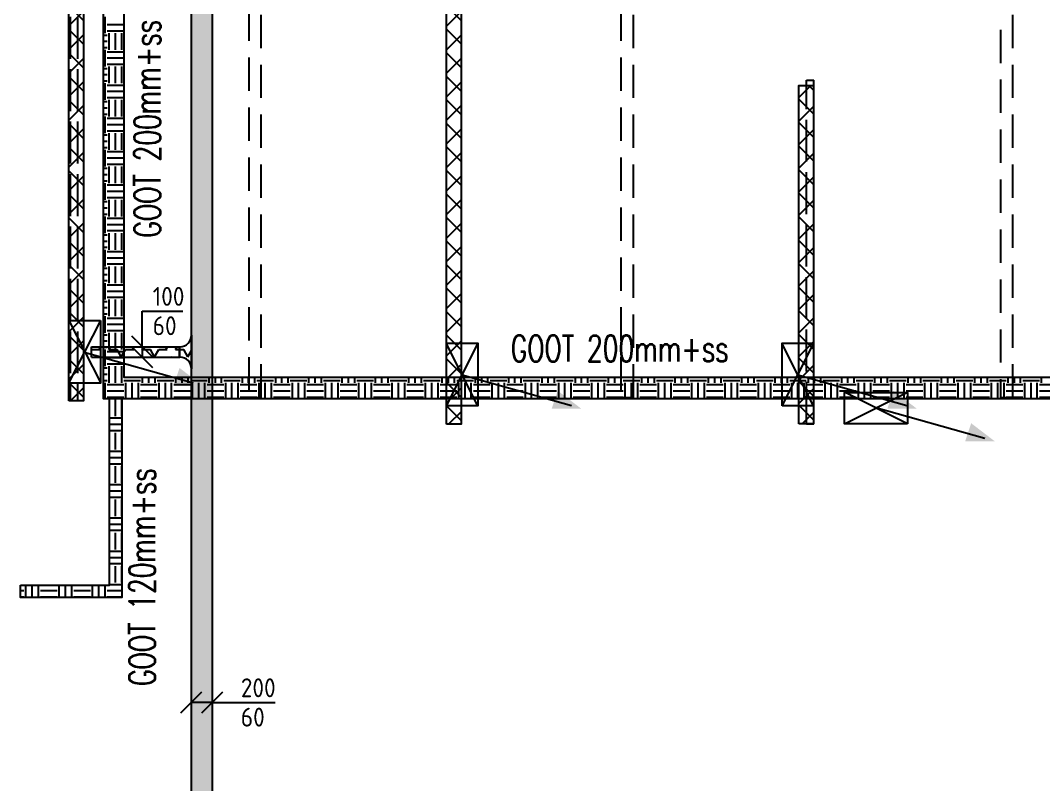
# Model space of a CAD drawing. Header units: millimetres. Extents: x -3262 to 113612, y 0 to 217318.
# Drawn here: x 47464 to 57220, y 49529 to 56815 of the extents above; entities that cross this region are included whole.
import ezdxf

# ---------------------------------------------------------------- set-up
doc = ezdxf.new("R2010")
doc.units = ezdxf.units.MM
doc.header["$LTSCALE"] = 100
doc.linetypes.add('E_GOOT3', pattern=[5, 4, -1])
doc.linetypes.add('HIDDEN2', pattern=[4.7625, 3.175, -1.5875])
for name, color, linetype in [('ByLayer', 2, 'Continuous'), ('EL6131--_ENERGIEBEDR (1996)', 2, 'Continuous'), ('EL6131--_GEBOUWINST (1996)', 2, 'Continuous'), ('EL6131--_KG_D', 3, 'Continuous'), ('EL6131--_WG', 3, 'Continuous'), ('EM6131--_KG', 1, 'Continuous')]:
    doc.layers.add(name, color=color, linetype=linetype)
doc.styles.add('buro-018', font='BUROFONT.shx', dxfattribs={"height": 180})
doc.styles.add('CofelyArial', font='arial.ttf')
doc.styles.add('ROMANS', font='ROMANS', dxfattribs={"width": 0.7})
doc.styles.add('STABICAD-018', font='ISOCP.SHX', dxfattribs={"height": 1.8})

# ---------------------------------------------------------------- blocks, each defined once
blk = doc.blocks.new('NV-1')
at = {"layer": 'ByLayer'}
for p, q in [((0, 4), (7.91, 0)), ((0, 0), (7.91, 4))]:
    blk.add_line(p, q, dxfattribs=at)
blk.add_lwpolyline([(0, 0), (8, 0), (8, 4), (0, 4)], close=True, dxfattribs=at)
blk = doc.blocks.new('PIJL-UIT')
at = {"layer": 'ByLayer', "color": 2}
blk.add_line((0, 0), (2.92, 10.41), dxfattribs=at)
blk.add_solid([(3.228, 11.35), (1.515, 9.111), (3.239, 8.536)], dxfattribs=at)
blk = doc.blocks.new('*X52')
at = {"color": 0}
for p, q in [((37984.206954, 26449.130715), (37864.068092, 26569.269576)), ((37898.957269, 26449.130715), (38038.957269, 26589.130715)), ((38208.713357, 26449.130715), (38068.713357, 26589.130715)), ((38123.463672, 26449.130715), (38263.463672, 26589.130715)), ((38433.21976, 26449.130715), (38293.21976, 26589.130715)), ((38347.970075, 26449.130715), (38487.970075, 26589.130715)), ((38657.726163, 26449.130715), (38517.726163, 26589.130715)), ((38572.476478, 26449.130715), (38712.476478, 26589.130715)), ((38882.232566, 26449.130715), (38742.232566, 26589.130715)), ((38796.982881, 26449.130715), (38936.982881, 26589.130715)), ((39106.738969, 26449.130715), (38966.738969, 26589.130715)), ((39021.489285, 26449.130715), (39161.489285, 26589.130715)), ((39331.245372, 26449.130715), (39191.245372, 26589.130715)), ((39245.995688, 26449.130715), (39385.995688, 26589.130715)), ((39555.751775, 26449.130715), (39415.751775, 26589.130715)), ((39470.502091, 26449.130715), (39610.502091, 26589.130715)), ((39780.258178, 26449.130715), (39640.258178, 26589.130715)), ((39695.008494, 26449.130715), (39835.008494, 26589.130715)), ((40004.764581, 26449.130715), (39864.764581, 26589.130715)), ((39919.514897, 26449.130715), (40059.514897, 26589.130715)), ((40229.270984, 26449.130715), (40089.270984, 26589.130715)), ((40144.0213, 26449.130715), (40284.0213, 26589.130715)), ((40453.777387, 26449.130715), (40313.777387, 26589.130715)), ((40368.527703, 26449.130715), (40508.527703, 26589.130715)), ((40678.28379, 26449.130715), (40538.28379, 26589.130715)), ((40593.034106, 26449.130715), (40733.034106, 26589.130715)), ((40902.790193, 26449.130715), (40762.790193, 26589.130715)), ((40817.540509, 26449.130715), (40957.540509, 26589.130715)), ((41127.296596, 26449.130715), (40987.296596, 26589.130715)), ((41042.046912, 26449.130715), (41182.046912, 26589.130715)), ((41351.802999, 26449.130715), (41211.802999, 26589.130715)), ((41266.553315, 26449.130715), (41406.553315, 26589.130715)), ((41576.309402, 26449.130715), (41436.309402, 26589.130715)), ((41491.059718, 26449.130715), (41631.059718, 26589.130715)), ((41800.815805, 26449.130715), (41660.815805, 26589.130715)), ((41715.566121, 26449.130715), (41855.566121, 26589.130715)), ((42025.322208, 26449.130715), (41885.322208, 26589.130715)), ((41940.072524, 26449.130715), (42080.072524, 26589.130715)), ((42249.828611, 26449.130715), (42109.828611, 26589.130715)), ((42164.578927, 26449.130715), (42304.578927, 26589.130715)), ((42474.335014, 26449.130715), (42334.335014, 26589.130715)), ((42389.08533, 26449.130715), (42529.08533, 26589.130715)), ((42698.841417, 26449.130715), (42558.841417, 26589.130715)), ((42613.591733, 26449.130715), (42753.591733, 26589.130715)), ((42923.34782, 26449.130715), (42783.34782, 26589.130715)), ((42838.098136, 26449.130715), (42978.098136, 26589.130715)), ((43147.854223, 26449.130715), (43007.854223, 26589.130715)), ((43062.604539, 26449.130715), (43202.604539, 26589.130715)), ((43372.360626, 26449.130715), (43232.360626, 26589.130715)), ((43287.110942, 26449.130715), (43427.110942, 26589.130715)), ((43596.867029, 26449.130715), (43456.867029, 26589.130715)), ((43511.617345, 26449.130715), (43651.617345, 26589.130715)), ((43821.373432, 26449.130715), (43681.373432, 26589.130715)), ((43736.123748, 26449.130715), (43876.123748, 26589.130715)), ((44045.879835, 26449.130715), (43905.879835, 26589.130715)), ((43960.630151, 26449.130715), (44100.630151, 26589.130715)), ((44270.386238, 26449.130715), (44130.386238, 26589.130715)), ((44185.136554, 26449.130715), (44325.136554, 26589.130715)), ((44494.892641, 26449.130715), (44354.892641, 26589.130715)), ((44409.642957, 26449.130715), (44549.642957, 26589.130715)), ((44719.399044, 26449.130715), (44579.399044, 26589.130715)), ((44634.14936, 26449.130715), (44774.14936, 26589.130715)), ((44943.905447, 26449.130715), (44803.905447, 26589.130715)), ((44858.655763, 26449.130715), (44968.342437, 26558.817389))]:
    blk.add_line(p, q, dxfattribs=at)
blk = doc.blocks.new('*X53')
at = {"color": 0}
for p, q in [((37906.553315, 23089.130715), (38046.553315, 23229.130715)), ((38201.117311, 23089.130715), (38061.117311, 23229.130715)), ((38131.059718, 23089.130715), (38271.059718, 23229.130715)), ((38425.623714, 23089.130715), (38285.623714, 23229.130715)), ((38355.566121, 23089.130715), (38495.566121, 23229.130715)), ((38650.130117, 23089.130715), (38510.130117, 23229.130715)), ((38580.072524, 23089.130715), (38720.072524, 23229.130715)), ((38874.63652, 23089.130715), (38734.63652, 23229.130715)), ((38804.578927, 23089.130715), (38944.578927, 23229.130715)), ((39099.142923, 23089.130715), (38959.142923, 23229.130715)), ((39029.08533, 23089.130715), (39169.08533, 23229.130715)), ((39323.649326, 23089.130715), (39183.649326, 23229.130715)), ((39253.591733, 23089.130715), (39393.591733, 23229.130715)), ((39548.155729, 23089.130715), (39408.155729, 23229.130715)), ((39478.098136, 23089.130715), (39618.098136, 23229.130715)), ((39772.662132, 23089.130715), (39632.662132, 23229.130715)), ((39702.604539, 23089.130715), (39842.604539, 23229.130715)), ((39997.168536, 23089.130715), (39857.168536, 23229.130715)), ((39927.110942, 23089.130715), (40067.110942, 23229.130715)), ((40221.674939, 23089.130715), (40081.674939, 23229.130715)), ((40151.617345, 23089.130715), (40291.617345, 23229.130715)), ((40446.181342, 23089.130715), (40306.181342, 23229.130715)), ((40376.123748, 23089.130715), (40516.123748, 23229.130715)), ((40670.687745, 23089.130715), (40530.687745, 23229.130715)), ((40600.630151, 23089.130715), (40740.630151, 23229.130715)), ((40895.194148, 23089.130715), (40755.194148, 23229.130715)), ((40825.136554, 23089.130715), (40965.136554, 23229.130715)), ((41093.342437, 23115.488829), (40979.700551, 23229.130715)), ((37976.610908, 23089.130715), (37868.342437, 23197.399187)), ((41049.642957, 23089.130715), (41093.342437, 23132.830195))]:
    blk.add_line(p, q, dxfattribs=at)
blk = doc.blocks.new('*X56')
at = {"color": 0}
for p, q in [((38210.815805, 30039.130715), (38086.717175, 30163.229345)), ((38121.361224, 30039.130715), (38261.361224, 30179.130715)), ((38435.322208, 30039.130715), (38295.322208, 30179.130715)), ((38345.867627, 30039.130715), (38485.867627, 30179.130715)), ((38659.828611, 30039.130715), (38519.828611, 30179.130715)), ((38570.37403, 30039.130715), (38710.37403, 30179.130715)), ((38884.335014, 30039.130715), (38744.335014, 30179.130715)), ((38794.880433, 30039.130715), (38934.880433, 30179.130715)), ((39108.841417, 30039.130715), (38968.841417, 30179.130715)), ((39019.386836, 30039.130715), (39159.386836, 30179.130715)), ((39333.34782, 30039.130715), (39193.34782, 30179.130715)), ((39243.893239, 30039.130715), (39383.893239, 30179.130715)), ((39557.854223, 30039.130715), (39417.854223, 30179.130715)), ((39468.399642, 30039.130715), (39608.399642, 30179.130715)), ((39782.360626, 30039.130715), (39642.360626, 30179.130715)), ((39692.906045, 30039.130715), (39832.906045, 30179.130715)), ((40006.867029, 30039.130715), (39866.867029, 30179.130715)), ((39917.412448, 30039.130715), (40057.412448, 30179.130715)), ((40231.373432, 30039.130715), (40091.373432, 30179.130715)), ((40141.918851, 30039.130715), (40281.918851, 30179.130715)), ((40455.879835, 30039.130715), (40315.879835, 30179.130715)), ((40366.425254, 30039.130715), (40506.425254, 30179.130715)), ((40680.386238, 30039.130715), (40540.386238, 30179.130715)), ((40590.931657, 30039.130715), (40730.931657, 30179.130715)), ((40904.892641, 30039.130715), (40764.892641, 30179.130715)), ((40815.43806, 30039.130715), (40955.43806, 30179.130715)), ((41129.399044, 30039.130715), (40989.399044, 30179.130715)), ((41039.944463, 30039.130715), (41179.944463, 30179.130715)), ((41353.905447, 30039.130715), (41213.905447, 30179.130715)), ((41264.450866, 30039.130715), (41404.450866, 30179.130715)), ((41578.411851, 30039.130715), (41438.411851, 30179.130715)), ((41488.957269, 30039.130715), (41628.957269, 30179.130715)), ((41802.918254, 30039.130715), (41662.918254, 30179.130715)), ((41713.463672, 30039.130715), (41853.463672, 30179.130715)), ((42027.424657, 30039.130715), (41887.424657, 30179.130715)), ((41937.970075, 30039.130715), (42077.970075, 30179.130715)), ((42251.93106, 30039.130715), (42111.93106, 30179.130715)), ((42162.476478, 30039.130715), (42302.476478, 30179.130715)), ((42476.437463, 30039.130715), (42336.437463, 30179.130715)), ((42386.982881, 30039.130715), (42526.982881, 30179.130715)), ((42700.943866, 30039.130715), (42560.943866, 30179.130715)), ((42611.489285, 30039.130715), (42751.489285, 30179.130715)), ((42925.450269, 30039.130715), (42785.450269, 30179.130715)), ((42835.995688, 30039.130715), (42975.995688, 30179.130715)), ((43149.956672, 30039.130715), (43009.956672, 30179.130715)), ((43060.502091, 30039.130715), (43200.502091, 30179.130715)), ((43374.463075, 30039.130715), (43234.463075, 30179.130715)), ((43285.008494, 30039.130715), (43425.008494, 30179.130715)), ((43598.969478, 30039.130715), (43458.969478, 30179.130715)), ((43509.514897, 30039.130715), (43649.514897, 30179.130715)), ((43823.475881, 30039.130715), (43683.475881, 30179.130715)), ((43734.0213, 30039.130715), (43874.0213, 30179.130715)), ((44047.982284, 30039.130715), (43907.982284, 30179.130715)), ((43958.527703, 30039.130715), (44098.527703, 30179.130715)), ((44272.488687, 30039.130715), (44132.488687, 30179.130715)), ((44183.034106, 30039.130715), (44323.034106, 30179.130715)), ((44496.99509, 30039.130715), (44356.99509, 30179.130715)), ((44407.540509, 30039.130715), (44547.540509, 30179.130715)), ((44721.501493, 30039.130715), (44581.501493, 30179.130715)), ((44632.046912, 30039.130715), (44749.967699, 30157.051502))]:
    blk.add_line(p, q, dxfattribs=at)
blk = doc.blocks.new('*X151')
at = {"color": 0}
for p, q in [((38278.59375, 29825.15625), (38278.59375, 29861.649382)), ((38338.125, 29825.15625), (38338.125, 29861.649382)), ((38397.65625, 29825.15625), (38397.65625, 29861.649382)), ((38596.09375, 29825.15625), (38596.09375, 29861.649382)), ((38655.625, 29825.15625), (38655.625, 29861.649382)), ((38715.15625, 29825.15625), (38715.15625, 29861.649382)), ((38913.59375, 29825.15625), (38913.59375, 29861.649382)), ((38973.125, 29825.15625), (38973.125, 29861.649382)), ((39032.65625, 29825.15625), (39032.65625, 29861.649382)), ((39231.09375, 29825.15625), (39231.09375, 29861.649382)), ((39290.625, 29825.15625), (39290.625, 29861.649382)), ((39350.15625, 29825.15625), (39350.15625, 29861.649382)), ((39548.59375, 29825.15625), (39548.59375, 29861.649382)), ((39608.125, 29825.15625), (39608.125, 29861.649382)), ((39667.65625, 29825.15625), (39667.65625, 29861.649382)), ((39866.09375, 29825.15625), (39866.09375, 29861.649382)), ((39925.625, 29825.15625), (39925.625, 29861.649382)), ((39985.15625, 29825.15625), (39985.15625, 29861.649382)), ((40183.59375, 29825.15625), (40183.59375, 29861.649382)), ((40243.125, 29825.15625), (40243.125, 29861.649382)), ((40302.65625, 29825.15625), (40302.65625, 29861.649382)), ((40501.09375, 29825.15625), (40501.09375, 29861.649382)), ((40560.625, 29825.15625), (40560.625, 29861.649382)), ((40620.15625, 29825.15625), (40620.15625, 29861.649382)), ((40818.59375, 29825.15625), (40818.59375, 29861.649382)), ((40878.125, 29825.15625), (40878.125, 29861.649382)), ((40937.65625, 29825.15625), (40937.65625, 29861.649382)), ((41136.09375, 29825.15625), (41136.09375, 29861.649382)), ((41195.625, 29825.15625), (41195.625, 29861.649382)), ((41255.15625, 29825.15625), (41255.15625, 29861.649382)), ((41453.59375, 29825.15625), (41453.59375, 29861.649382)), ((41513.125, 29825.15625), (41513.125, 29861.649382)), ((41572.65625, 29825.15625), (41572.65625, 29861.649382)), ((38108.984228, 29845), (38258.75, 29845)), ((38119.84375, 29666.40625), (38119.84375, 29825.15625)), ((38179.375, 29666.40625), (38179.375, 29825.15625)), ((38238.90625, 29666.40625), (38238.90625, 29825.15625)), ((38258.75, 29805.3125), (38417.5, 29805.3125)), ((38417.5, 29845), (38576.25, 29845)), ((38437.34375, 29666.40625), (38437.34375, 29825.15625)), ((38496.875, 29666.40625), (38496.875, 29825.15625)), ((38556.40625, 29666.40625), (38556.40625, 29825.15625)), ((38576.25, 29805.3125), (38735, 29805.3125)), ((38735, 29845), (38893.75, 29845)), ((38754.84375, 29666.40625), (38754.84375, 29825.15625)), ((38814.375, 29666.40625), (38814.375, 29825.15625)), ((38873.90625, 29666.40625), (38873.90625, 29825.15625)), ((38893.75, 29805.3125), (39052.5, 29805.3125)), ((39052.5, 29845), (39211.25, 29845)), ((39072.34375, 29666.40625), (39072.34375, 29825.15625)), ((39131.875, 29666.40625), (39131.875, 29825.15625)), ((39191.40625, 29666.40625), (39191.40625, 29825.15625)), ((39211.25, 29805.3125), (39370, 29805.3125)), ((39370, 29845), (39528.75, 29845)), ((39389.84375, 29666.40625), (39389.84375, 29825.15625)), ((39449.375, 29666.40625), (39449.375, 29825.15625)), ((39508.90625, 29666.40625), (39508.90625, 29825.15625)), ((39528.75, 29805.3125), (39687.5, 29805.3125)), ((39687.5, 29845), (39846.25, 29845)), ((39707.34375, 29666.40625), (39707.34375, 29825.15625)), ((39766.875, 29666.40625), (39766.875, 29825.15625)), ((39826.40625, 29666.40625), (39826.40625, 29825.15625)), ((39846.25, 29805.3125), (40005, 29805.3125)), ((40005, 29845), (40163.75, 29845)), ((40024.84375, 29666.40625), (40024.84375, 29825.15625)), ((40084.375, 29666.40625), (40084.375, 29825.15625)), ((40143.90625, 29666.40625), (40143.90625, 29825.15625)), ((40163.75, 29805.3125), (40322.5, 29805.3125)), ((40322.5, 29845), (40481.25, 29845)), ((40342.34375, 29666.40625), (40342.34375, 29825.15625)), ((40401.875, 29666.40625), (40401.875, 29825.15625)), ((40461.40625, 29666.40625), (40461.40625, 29825.15625)), ((40481.25, 29805.3125), (40640, 29805.3125)), ((40640, 29845), (40798.75, 29845)), ((40659.84375, 29666.40625), (40659.84375, 29825.15625)), ((40719.375, 29666.40625), (40719.375, 29825.15625)), ((40778.90625, 29666.40625), (40778.90625, 29825.15625)), ((40798.75, 29805.3125), (40957.5, 29805.3125)), ((40957.5, 29845), (41116.25, 29845)), ((40977.34375, 29666.40625), (40977.34375, 29825.15625)), ((41036.875, 29666.40625), (41036.875, 29825.15625)), ((41096.40625, 29666.40625), (41096.40625, 29825.15625)), ((41116.25, 29805.3125), (41275, 29805.3125)), ((41275, 29845), (41433.75, 29845)), ((41294.84375, 29666.40625), (41294.84375, 29825.15625)), ((41354.375, 29666.40625), (41354.375, 29825.15625)), ((41413.90625, 29666.40625), (41413.90625, 29825.15625)), ((41433.75, 29805.3125), (41592.5, 29805.3125)), ((41592.5, 29845), (41751.25, 29845)), ((41612.34375, 29666.40625), (41612.34375, 29825.15625)), ((41671.875, 29666.40625), (41671.875, 29825.15625)), ((38258.75, 29745.78125), (38417.5, 29745.78125)), ((38258.75, 29686.25), (38417.5, 29686.25)), ((38278.59375, 29507.65625), (38278.59375, 29666.40625)), ((38338.125, 29661.649382), (38338.125, 29666.40625)), ((38397.65625, 29661.649382), (38397.65625, 29666.40625)), ((38576.25, 29745.78125), (38735, 29745.78125)), ((38576.25, 29686.25), (38735, 29686.25)), ((38596.09375, 29661.649382), (38596.09375, 29666.40625)), ((38655.625, 29661.649382), (38655.625, 29666.40625)), ((38715.15625, 29661.649382), (38715.15625, 29666.40625)), ((38893.75, 29745.78125), (39052.5, 29745.78125)), ((38893.75, 29686.25), (39052.5, 29686.25)), ((38913.59375, 29661.649382), (38913.59375, 29666.40625)), ((38973.125, 29661.649382), (38973.125, 29666.40625)), ((39032.65625, 29661.649382), (39032.65625, 29666.40625)), ((39211.25, 29745.78125), (39370, 29745.78125)), ((39211.25, 29686.25), (39370, 29686.25)), ((39231.09375, 29661.649382), (39231.09375, 29666.40625)), ((39290.625, 29661.649382), (39290.625, 29666.40625)), ((39350.15625, 29661.649382), (39350.15625, 29666.40625)), ((39528.75, 29745.78125), (39687.5, 29745.78125)), ((39528.75, 29686.25), (39687.5, 29686.25)), ((39548.59375, 29661.649382), (39548.59375, 29666.40625)), ((39608.125, 29661.649382), (39608.125, 29666.40625)), ((39667.65625, 29661.649382), (39667.65625, 29666.40625)), ((39846.25, 29745.78125), (40005, 29745.78125)), ((39846.25, 29686.25), (40005, 29686.25)), ((39866.09375, 29661.649382), (39866.09375, 29666.40625)), ((39925.625, 29661.649382), (39925.625, 29666.40625)), ((39985.15625, 29661.649382), (39985.15625, 29666.40625)), ((40163.75, 29745.78125), (40322.5, 29745.78125)), ((40163.75, 29686.25), (40322.5, 29686.25)), ((40183.59375, 29661.649382), (40183.59375, 29666.40625)), ((40243.125, 29661.649382), (40243.125, 29666.40625)), ((40302.65625, 29661.649382), (40302.65625, 29666.40625)), ((40481.25, 29745.78125), (40640, 29745.78125)), ((40481.25, 29686.25), (40640, 29686.25)), ((40501.09375, 29661.649382), (40501.09375, 29666.40625)), ((40560.625, 29661.649382), (40560.625, 29666.40625)), ((40620.15625, 29661.649382), (40620.15625, 29666.40625)), ((40798.75, 29745.78125), (40957.5, 29745.78125)), ((40798.75, 29686.25), (40957.5, 29686.25)), ((40818.59375, 29661.649382), (40818.59375, 29666.40625)), ((40878.125, 29661.649382), (40878.125, 29666.40625)), ((40937.65625, 29661.649382), (40937.65625, 29666.40625)), ((41116.25, 29745.78125), (41275, 29745.78125)), ((41116.25, 29686.25), (41275, 29686.25)), ((41136.09375, 29661.649382), (41136.09375, 29666.40625)), ((41195.625, 29661.649382), (41195.625, 29666.40625)), ((41255.15625, 29661.649382), (41255.15625, 29666.40625)), ((41433.75, 29745.78125), (41592.5, 29745.78125)), ((41433.75, 29686.25), (41592.5, 29686.25)), ((41453.59375, 29661.649382), (41453.59375, 29666.40625)), ((41513.125, 29661.649382), (41513.125, 29666.40625)), ((41572.65625, 29661.649382), (41572.65625, 29666.40625)), ((38108.984228, 29646.5625), (38258.75, 29646.5625)), ((38108.984228, 29587.03125), (38258.75, 29587.03125)), ((38108.984228, 29527.5), (38258.75, 29527.5)), ((38119.84375, 29348.90625), (38119.84375, 29507.65625)), ((38179.375, 29348.90625), (38179.375, 29507.65625)), ((38238.90625, 29348.90625), (38238.90625, 29507.65625)), ((38258.75, 29487.8125), (38308.984228, 29487.8125)), ((38258.75, 29428.28125), (38308.984228, 29428.28125)), ((38258.75, 29368.75), (38308.984228, 29368.75)), ((38108.984228, 29329.0625), (38258.75, 29329.0625)), ((38108.984228, 29269.53125), (38258.75, 29269.53125)), ((38278.59375, 29190.15625), (38278.59375, 29348.90625)), ((38108.984228, 29210), (38258.75, 29210)), ((38119.84375, 29031.40625), (38119.84375, 29190.15625)), ((38179.375, 29031.40625), (38179.375, 29190.15625)), ((38238.90625, 29031.40625), (38238.90625, 29190.15625)), ((38258.75, 29170.3125), (38308.984228, 29170.3125)), ((38258.75, 29110.78125), (38308.984228, 29110.78125)), ((38108.984228, 29011.5625), (38258.75, 29011.5625)), ((38258.75, 29051.25), (38308.984228, 29051.25)), ((38278.59375, 28872.65625), (38278.59375, 29031.40625)), ((38108.984228, 28952.03125), (38258.75, 28952.03125)), ((38108.984228, 28892.5), (38258.75, 28892.5)), ((38119.84375, 28713.90625), (38119.84375, 28872.65625)), ((38179.375, 28713.90625), (38179.375, 28872.65625)), ((38238.90625, 28713.90625), (38238.90625, 28872.65625)), ((38258.75, 28852.8125), (38308.984228, 28852.8125)), ((38258.75, 28793.28125), (38308.984228, 28793.28125)), ((38108.984228, 28694.0625), (38258.75, 28694.0625)), ((38258.75, 28733.75), (38308.984228, 28733.75)), ((38278.59375, 28555.15625), (38278.59375, 28713.90625)), ((38108.984228, 28634.53125), (38258.75, 28634.53125)), ((38108.984228, 28575), (38258.75, 28575)), ((38119.84375, 28396.40625), (38119.84375, 28555.15625)), ((38179.375, 28396.40625), (38179.375, 28555.15625)), ((38238.90625, 28396.40625), (38238.90625, 28555.15625)), ((38258.75, 28535.3125), (38308.984228, 28535.3125)), ((38258.75, 28475.78125), (38308.984228, 28475.78125)), ((38258.75, 28416.25), (38308.984228, 28416.25)), ((38278.59375, 28237.65625), (38278.59375, 28396.40625)), ((38108.984228, 28376.5625), (38258.75, 28376.5625)), ((38108.984228, 28317.03125), (38258.75, 28317.03125)), ((38108.984228, 28257.5), (38258.75, 28257.5)), ((38119.84375, 28078.90625), (38119.84375, 28237.65625)), ((38179.375, 28078.90625), (38179.375, 28237.65625)), ((38238.90625, 28078.90625), (38238.90625, 28237.65625)), ((38258.75, 28217.8125), (38308.984228, 28217.8125)), ((38258.75, 28158.28125), (38308.984228, 28158.28125)), ((38258.75, 28098.75), (38308.984228, 28098.75)), ((38108.984228, 28059.0625), (38258.75, 28059.0625)), ((38278.59375, 27920.15625), (38278.59375, 28078.90625)), ((38108.984228, 27999.53125), (38258.75, 27999.53125)), ((38108.984228, 27940), (38258.75, 27940)), ((38119.84375, 27761.40625), (38119.84375, 27920.15625)), ((38179.375, 27761.40625), (38179.375, 27920.15625)), ((38238.90625, 27761.40625), (38238.90625, 27920.15625)), ((38258.75, 27900.3125), (38308.984228, 27900.3125)), ((38258.75, 27840.78125), (38308.984228, 27840.78125)), ((38108.984228, 27741.5625), (38258.75, 27741.5625)), ((38258.75, 27781.25), (38308.984228, 27781.25)), ((38278.59375, 27602.65625), (38278.59375, 27761.40625)), ((38108.984228, 27682.03125), (38258.75, 27682.03125)), ((38108.984228, 27622.5), (38258.75, 27622.5)), ((38119.84375, 27443.90625), (38119.84375, 27602.65625)), ((38179.375, 27443.90625), (38179.375, 27602.65625)), ((38238.90625, 27443.90625), (38238.90625, 27602.65625)), ((38258.75, 27582.8125), (38308.984228, 27582.8125)), ((38258.75, 27523.28125), (38308.984228, 27523.28125)), ((38108.984228, 27424.0625), (38258.75, 27424.0625)), ((38258.75, 27463.75), (38308.984228, 27463.75)), ((38278.59375, 27285.15625), (38278.59375, 27443.90625)), ((38108.984228, 27364.53125), (38258.75, 27364.53125)), ((38108.984228, 27305), (38258.75, 27305)), ((38119.84375, 27126.40625), (38119.84375, 27285.15625)), ((38179.375, 27126.40625), (38179.375, 27285.15625)), ((38238.90625, 27126.40625), (38238.90625, 27285.15625)), ((38258.75, 27265.3125), (38308.984228, 27265.3125)), ((38258.75, 27205.78125), (38308.984228, 27205.78125)), ((38258.75, 27146.25), (38308.984228, 27146.25)), ((38278.59375, 26967.65625), (38278.59375, 27126.40625)), ((38108.984228, 27106.5625), (38258.75, 27106.5625)), ((38108.984228, 27047.03125), (38258.75, 27047.03125)), ((38108.984228, 26987.5), (38258.75, 26987.5)), ((38119.84375, 26808.90625), (38119.84375, 26967.65625)), ((38179.375, 26808.90625), (38179.375, 26967.65625)), ((38238.90625, 26808.90625), (38238.90625, 26967.65625)), ((38258.75, 26947.8125), (38308.984228, 26947.8125)), ((38258.75, 26888.28125), (38308.984228, 26888.28125)), ((38108.984228, 26789.0625), (38258.75, 26789.0625)), ((38258.75, 26828.75), (38308.984228, 26828.75)), ((38278.59375, 26650.15625), (38278.59375, 26808.90625)), ((38108.984228, 26729.53125), (38258.75, 26729.53125)), ((38108.984228, 26670), (38258.75, 26670)), ((38119.84375, 26491.40625), (38119.84375, 26650.15625)), ((38179.375, 26491.40625), (38179.375, 26650.15625)), ((38238.90625, 26491.40625), (38238.90625, 26650.15625)), ((38258.75, 26630.3125), (38308.984228, 26630.3125)), ((38258.75, 26570.78125), (38308.984228, 26570.78125)), ((38108.984228, 26471.5625), (38258.75, 26471.5625)), ((38258.75, 26511.25), (38308.984228, 26511.25)), ((38278.59375, 26332.65625), (38278.59375, 26491.40625)), ((38108.984228, 26412.03125), (38258.75, 26412.03125)), ((38108.984228, 26352.5), (38258.75, 26352.5)), ((38119.84375, 26173.90625), (38119.84375, 26332.65625)), ((38179.375, 26173.90625), (38179.375, 26332.65625)), ((38238.90625, 26173.90625), (38238.90625, 26332.65625)), ((38258.75, 26312.8125), (38308.984228, 26312.8125)), ((38258.75, 26253.28125), (38308.984228, 26253.28125)), ((38108.984228, 26154.0625), (38258.75, 26154.0625)), ((38258.75, 26193.75), (38308.984228, 26193.75)), ((38278.59375, 26015.15625), (38278.59375, 26173.90625)), ((38108.984228, 26094.53125), (38258.75, 26094.53125)), ((38108.984228, 26035), (38258.75, 26035)), ((38119.84375, 25856.40625), (38119.84375, 26015.15625)), ((38179.375, 25856.40625), (38179.375, 26015.15625)), ((38238.90625, 25856.40625), (38238.90625, 26015.15625)), ((38258.75, 25995.3125), (38308.984228, 25995.3125)), ((38258.75, 25935.78125), (38308.984228, 25935.78125)), ((38258.75, 25876.25), (38308.984228, 25876.25)), ((38278.59375, 25697.65625), (38278.59375, 25856.40625)), ((38108.984228, 25836.5625), (38258.75, 25836.5625)), ((38108.984228, 25777.03125), (38258.75, 25777.03125)), ((38108.984228, 25717.5), (38258.75, 25717.5)), ((38119.84375, 25538.90625), (38119.84375, 25697.65625)), ((38179.375, 25538.90625), (38179.375, 25697.65625)), ((38238.90625, 25538.90625), (38238.90625, 25697.65625)), ((38258.75, 25677.8125), (38308.984228, 25677.8125)), ((38258.75, 25618.28125), (38308.984228, 25618.28125)), ((38108.984228, 25519.0625), (38258.75, 25519.0625)), ((38258.75, 25558.75), (38308.984228, 25558.75)), ((38278.59375, 25380.15625), (38278.59375, 25538.90625)), ((38108.984228, 25459.53125), (38258.75, 25459.53125)), ((38108.984228, 25400), (38258.75, 25400)), ((38119.84375, 25221.40625), (38119.84375, 25380.15625)), ((38179.375, 25221.40625), (38179.375, 25380.15625)), ((38238.90625, 25221.40625), (38238.90625, 25380.15625)), ((38258.75, 25360.3125), (38308.984228, 25360.3125)), ((38258.75, 25300.78125), (38308.984228, 25300.78125)), ((38108.984228, 25201.5625), (38258.75, 25201.5625)), ((38258.75, 25241.25), (38308.984228, 25241.25)), ((38278.59375, 25062.65625), (38278.59375, 25221.40625)), ((38108.984228, 25142.03125), (38258.75, 25142.03125)), ((38108.984228, 25082.5), (38258.75, 25082.5)), ((38119.84375, 24903.90625), (38119.84375, 25062.65625)), ((38179.375, 24903.90625), (38179.375, 25062.65625)), ((38238.90625, 24903.90625), (38238.90625, 25062.65625)), ((38258.75, 25042.8125), (38308.984228, 25042.8125)), ((38258.75, 24983.28125), (38308.984228, 24983.28125)), ((38108.984228, 24884.0625), (38258.75, 24884.0625)), ((38258.75, 24923.75), (38308.984228, 24923.75)), ((38278.59375, 24745.15625), (38278.59375, 24903.90625)), ((38108.984228, 24824.53125), (38258.75, 24824.53125)), ((38108.984228, 24765), (38258.75, 24765)), ((38119.84375, 24586.40625), (38119.84375, 24745.15625)), ((38179.375, 24586.40625), (38179.375, 24745.15625)), ((38238.90625, 24586.40625), (38238.90625, 24745.15625)), ((38258.75, 24725.3125), (38308.984228, 24725.3125)), ((38258.75, 24665.78125), (38308.984228, 24665.78125)), ((38258.75, 24606.25), (38308.984228, 24606.25)), ((38278.59375, 24427.65625), (38278.59375, 24586.40625)), ((38108.984228, 24566.5625), (38258.75, 24566.5625)), ((38108.984228, 24507.03125), (38258.75, 24507.03125)), ((38108.984228, 24447.5), (38258.75, 24447.5)), ((38119.84375, 24268.90625), (38119.84375, 24427.65625)), ((38179.375, 24268.90625), (38179.375, 24427.65625)), ((38238.90625, 24268.90625), (38238.90625, 24427.65625)), ((38258.75, 24407.8125), (38308.984228, 24407.8125)), ((38258.75, 24348.28125), (38308.984228, 24348.28125)), ((38108.984228, 24249.0625), (38258.75, 24249.0625)), ((38258.75, 24288.75), (38308.984228, 24288.75)), ((38278.59375, 24110.15625), (38278.59375, 24268.90625)), ((38108.984228, 24189.53125), (38258.75, 24189.53125)), ((38108.984228, 24130), (38258.75, 24130)), ((38119.84375, 23951.40625), (38119.84375, 24110.15625)), ((38179.375, 23951.40625), (38179.375, 24110.15625)), ((38238.90625, 23951.40625), (38238.90625, 24110.15625)), ((38258.75, 24090.3125), (38308.984228, 24090.3125)), ((38258.75, 24030.78125), (38308.984228, 24030.78125)), ((38108.984228, 23931.5625), (38258.75, 23931.5625)), ((38258.75, 23971.25), (38308.984228, 23971.25)), ((38278.59375, 23792.65625), (38278.59375, 23951.40625)), ((38108.984228, 23872.03125), (38258.75, 23872.03125)), ((38108.984228, 23812.5), (38258.75, 23812.5)), ((38119.84375, 23633.90625), (38119.84375, 23792.65625)), ((38179.375, 23633.90625), (38179.375, 23792.65625)), ((38238.90625, 23633.90625), (38238.90625, 23792.65625)), ((38258.75, 23772.8125), (38308.984228, 23772.8125)), ((38258.75, 23713.28125), (38308.984228, 23713.28125)), ((38108.984228, 23614.0625), (38258.75, 23614.0625)), ((38258.75, 23653.75), (38308.984228, 23653.75)), ((38278.59375, 23475.15625), (38278.59375, 23633.90625)), ((38108.984228, 23554.53125), (38258.75, 23554.53125)), ((38108.984228, 23495), (38258.75, 23495)), ((38119.84375, 23316.40625), (38119.84375, 23475.15625)), ((38179.375, 23316.40625), (38179.375, 23475.15625)), ((38238.90625, 23316.40625), (38238.90625, 23475.15625)), ((38258.75, 23455.3125), (38308.984228, 23455.3125)), ((38258.75, 23395.78125), (38308.984228, 23395.78125)), ((38258.75, 23336.25), (38308.984228, 23336.25)), ((38108.984228, 23296.5625), (38258.75, 23296.5625)), ((38108.984228, 23237.03125), (38258.75, 23237.03125)), ((38278.59375, 23157.65625), (38278.59375, 23316.40625)), ((38108.984228, 23177.5), (38258.75, 23177.5)), ((38119.84375, 22998.90625), (38119.84375, 23157.65625)), ((38179.375, 22998.90625), (38179.375, 23157.65625)), ((38238.90625, 22998.90625), (38238.90625, 23157.65625)), ((38258.75, 23137.8125), (38308.984228, 23137.8125)), ((38258.75, 23078.28125), (38308.984228, 23078.28125)), ((38108.984228, 22979.0625), (38258.75, 22979.0625)), ((38258.75, 23018.75), (38308.984228, 23018.75)), ((38278.59375, 22840.15625), (38278.59375, 22998.90625)), ((38108.984228, 22919.53125), (38258.75, 22919.53125)), ((38108.984228, 22860), (38258.75, 22860)), ((38119.84375, 22681.40625), (38119.84375, 22840.15625)), ((38179.375, 22681.40625), (38179.375, 22840.15625)), ((38238.90625, 22681.40625), (38238.90625, 22840.15625)), ((38258.75, 22820.3125), (38308.984228, 22820.3125)), ((38258.75, 22760.78125), (38308.984228, 22760.78125)), ((38108.984228, 22661.5625), (38258.75, 22661.5625)), ((38258.75, 22701.25), (38308.984228, 22701.25)), ((38278.59375, 22522.65625), (38278.59375, 22681.40625)), ((38108.984228, 22602.03125), (38258.75, 22602.03125)), ((38108.984228, 22542.5), (38258.75, 22542.5)), ((38119.84375, 22363.90625), (38119.84375, 22522.65625)), ((38179.375, 22363.90625), (38179.375, 22522.65625)), ((38238.90625, 22363.90625), (38238.90625, 22522.65625)), ((38258.75, 22502.8125), (38308.984228, 22502.8125)), ((38258.75, 22443.28125), (38308.984228, 22443.28125)), ((38108.984228, 22344.0625), (38258.75, 22344.0625)), ((38258.75, 22383.75), (38308.984228, 22383.75)), ((38278.59375, 22205.15625), (38278.59375, 22363.90625)), ((38108.984228, 22284.53125), (38258.75, 22284.53125)), ((38108.984228, 22225), (38258.75, 22225)), ((38119.84375, 22046.40625), (38119.84375, 22205.15625)), ((38179.375, 22046.40625), (38179.375, 22205.15625)), ((38238.90625, 22046.40625), (38238.90625, 22205.15625)), ((38258.75, 22185.3125), (38308.984228, 22185.3125)), ((38258.75, 22125.78125), (38308.984228, 22125.78125)), ((38258.75, 22066.25), (38308.984228, 22066.25)), ((38108.984228, 22026.5625), (38258.75, 22026.5625)), ((38108.984228, 21967.03125), (38258.75, 21967.03125)), ((38278.59375, 21887.65625), (38278.59375, 22046.40625)), ((38108.984228, 21907.5), (38258.75, 21907.5)), ((38119.84375, 21728.90625), (38119.84375, 21887.65625)), ((38179.375, 21728.90625), (38179.375, 21887.65625)), ((38238.90625, 21728.90625), (38238.90625, 21887.65625)), ((38258.75, 21867.8125), (38308.984228, 21867.8125)), ((38258.75, 21808.28125), (38308.984228, 21808.28125)), ((38108.984228, 21709.0625), (38258.75, 21709.0625)), ((38258.75, 21748.75), (38308.984228, 21748.75)), ((38278.59375, 21570.15625), (38278.59375, 21728.90625)), ((38108.984228, 21649.53125), (38258.75, 21649.53125)), ((38108.984228, 21590), (38258.75, 21590)), ((38119.84375, 21411.40625), (38119.84375, 21570.15625)), ((38179.375, 21411.40625), (38179.375, 21570.15625)), ((38238.90625, 21411.40625), (38238.90625, 21570.15625)), ((38258.75, 21550.3125), (38308.984228, 21550.3125)), ((38258.75, 21490.78125), (38308.984228, 21490.78125)), ((38108.984228, 21391.5625), (38258.75, 21391.5625)), ((38258.75, 21431.25), (38308.984228, 21431.25)), ((38278.59375, 21252.65625), (38278.59375, 21411.40625)), ((38108.984228, 21332.03125), (38258.75, 21332.03125)), ((38108.984228, 21272.5), (38258.75, 21272.5)), ((38119.84375, 21093.90625), (38119.84375, 21252.65625)), ((38179.375, 21093.90625), (38179.375, 21252.65625)), ((38238.90625, 21093.90625), (38238.90625, 21252.65625)), ((38258.75, 21232.8125), (38308.984228, 21232.8125)), ((38258.75, 21173.28125), (38308.984228, 21173.28125)), ((38108.984228, 21074.0625), (38258.75, 21074.0625)), ((38258.75, 21113.75), (38308.984228, 21113.75)), ((38278.59375, 20935.15625), (38278.59375, 21093.90625)), ((38108.984228, 21014.53125), (38258.75, 21014.53125)), ((38108.984228, 20955), (38258.75, 20955)), ((38119.84375, 20776.40625), (38119.84375, 20935.15625)), ((38179.375, 20776.40625), (38179.375, 20935.15625)), ((38238.90625, 20776.40625), (38238.90625, 20935.15625)), ((38258.75, 20915.3125), (38308.984228, 20915.3125))]:
    blk.add_line(p, q, dxfattribs=at)
blk = doc.blocks.new('*X124')
at = {"color": 0}
for p, q in [((36214.84375, 30618.90625), (36214.84375, 30651.842515)), ((36274.375, 30618.90625), (36274.375, 30651.842515)), ((36211.283758, 30599.0625), (36331.283758, 30599.0625)), ((36211.283758, 30539.53125), (36331.283758, 30539.53125)), ((36211.283758, 30480), (36331.283758, 30480)), ((36214.84375, 30301.40625), (36214.84375, 30460.15625)), ((36274.375, 30301.40625), (36274.375, 30460.15625)), ((36211.283758, 30281.5625), (36331.283758, 30281.5625)), ((36211.283758, 30222.03125), (36331.283758, 30222.03125)), ((36211.283758, 30162.5), (36331.283758, 30162.5)), ((36214.84375, 29983.90625), (36214.84375, 30142.65625)), ((36274.375, 29983.90625), (36274.375, 30142.65625)), ((36211.283758, 29964.0625), (36331.283758, 29964.0625)), ((36211.283758, 29904.53125), (36331.283758, 29904.53125)), ((36211.283758, 29845), (36331.283758, 29845)), ((36214.84375, 29684.192245), (36214.84375, 29825.15625)), ((36274.375, 29684.192245), (36274.375, 29825.15625)), ((36333.90625, 29684.192245), (36333.90625, 29804.192245)), ((36532.34375, 29684.192245), (36532.34375, 29804.192245)), ((36591.875, 29684.192245), (36591.875, 29804.192245)), ((36651.40625, 29684.192245), (36651.40625, 29804.192245)), ((36849.84375, 29684.192245), (36849.84375, 29804.192245)), ((36909.375, 29684.192245), (36909.375, 29804.192245)), ((36968.90625, 29684.192245), (36968.90625, 29804.192245)), ((37167.34375, 29684.192245), (37167.34375, 29804.192245)), ((37226.875, 29684.192245), (37226.875, 29804.192245)), ((37286.40625, 29684.192245), (37286.40625, 29804.192245)), ((37484.84375, 29684.192245), (37484.84375, 29804.192245)), ((37544.375, 29684.192245), (37544.375, 29804.192245)), ((37603.90625, 29684.192245), (37603.90625, 29804.192245)), ((37802.34375, 29684.192245), (37802.34375, 29804.192245)), ((37861.875, 29684.192245), (37861.875, 29804.192245)), ((37921.40625, 29684.192245), (37921.40625, 29804.192245)), ((36353.75, 29745.78125), (36512.5, 29745.78125)), ((36353.75, 29686.25), (36512.5, 29686.25)), ((36671.25, 29745.78125), (36830, 29745.78125)), ((36671.25, 29686.25), (36830, 29686.25)), ((36988.75, 29745.78125), (37147.5, 29745.78125)), ((36988.75, 29686.25), (37147.5, 29686.25)), ((37306.25, 29745.78125), (37465, 29745.78125)), ((37306.25, 29686.25), (37465, 29686.25)), ((37623.75, 29745.78125), (37782.5, 29745.78125)), ((37623.75, 29686.25), (37782.5, 29686.25)), ((37941.25, 29745.78125), (38100, 29745.78125)), ((37941.25, 29686.25), (38100, 29686.25))]:
    blk.add_line(p, q, dxfattribs=at)
blk = doc.blocks.new('*U162')
at = {"color": 0, "linetype": 'Continuous'}
for p, q in [((0, 100, -2730), (50118.9, 100, -2730)), ((0, -100, -2730), (50118.9, -100, -2730))]:
    blk.add_line(p, q, dxfattribs=at)
at = {"layer": 'EL6131--_ENERGIEBEDR (1996)', "color": 1, "style": 'CofelyArial'}
for tag in ['CODE', 'SECTIONCODE', 'POSITIONCODE']:
    blk.add_attdef(tag, (49194.4, 20568.7, 2730), '', height=1.8, dxfattribs=at)
blk = doc.blocks.new('*U168')
at = {"color": 0, "linetype": 'Continuous'}
for p, q in [((-300, -100, -2730), (-100, 100, -2730)), ((-100, -100, -2730), (100, 100, -2730)), ((0, 0, -2730), (-200, 0, -2730)), ((0, 0, -2730), (171.1, 0, -2730)), ((171.1, 0, -2730), (599.8, 0, -2730))]:
    blk.add_line(p, q, dxfattribs=at)
at = {"color": 0, "linetype": 'Continuous', "style": 'STABICAD-018'}
for s, p in [('200', (271.1, 50, -2730)), ('60', (271.1, -230, -2730))]:
    blk.add_text(s, height=180, dxfattribs=at).set_placement(p)
at = {"layer": 'EL6131--_ENERGIEBEDR (1996)', "color": 1, "style": 'CofelyArial'}
blk.add_attdef('CODE', (49294.4, 50311.4, 2730), '', height=1.8, dxfattribs=at)
blk = doc.blocks.new('*U165')
at = {"color": 0, "linetype": 'Continuous'}
for p, q in [((0, 50, -2730), (838.2, 50, -2730)), ((0, -50, -2730), (0, 50, -2730)), ((838.2, -50, -2730), (838.2, 50, -2730)), ((0, -50, -2730), (838.2, -50, -2730))]:
    blk.add_line(p, q, dxfattribs=at)
at = {"layer": 'EL6131--_ENERGIEBEDR (1996)', "color": 1, "style": 'buro-018'}
for tag, p in [('POSITIONCODE', (48559.8, 53954.1, 2730)), ('SECTIONCODE', (48141.1, 53654.1, 2730)), ('CODE', (48141.1, 53654.1, 2730))]:
    blk.add_attdef(tag, p, '', height=1.8, dxfattribs=at)
blk = doc.blocks.new('*U155')
at = {"color": 0, "linetype": 'Continuous'}
for p, q in [((0, -160, -2730), (0, 160, -2730)), ((115, 50, -2730), (110, 50, -2730)), ((115, -50, -2730), (115, 50, -2730)), ((115, -50, -2730), (110, -50, -2730))]:
    blk.add_line(p, q, dxfattribs=at)
for centre, start, end in [((110, 160, -2730), 180, 270), ((110, -160, -2730), 90, 180)]:
    blk.add_arc(centre, 110, start, end, dxfattribs=at)
at = {"layer": 'EL6131--_ENERGIEBEDR (1996)', "color": 1, "style": 'buro-018'}
for tag in ['SECTIONCODE', 'CODE', 'POSITIONCODE']:
    blk.add_attdef(tag, (95085.7, 31323.7, 2730), '', height=1.8, dxfattribs=at)
blk = doc.blocks.new('*U166')
at = {"color": 0, "linetype": 'Continuous'}
for p, q in [((0, 0, -2730), (0, 339.9, -2730)), ((0, 339.9, -2730), (388.1, 339.9, -2730)), ((100, -100, -2730), (-100, 100, -2730)), ((100, -200, -2730), (-100, 0, -2730)), ((0, 0, -2730), (0, -100, -2730))]:
    blk.add_line(p, q, dxfattribs=at)
at = {"color": 0, "linetype": 'Continuous', "style": 'STABICAD-018'}
for s, p in [('100', (100, 389.9, -2730)), ('60', (100, 109.9, -2730))]:
    blk.add_text(s, height=180, dxfattribs=at).set_placement(p)
at = {"layer": 'EL6131--_ENERGIEBEDR (1996)', "color": 1, "style": 'buro-018'}
blk.add_attdef('CODE', (48141.1, 53704.1, 2730), '', height=1.8, dxfattribs=at)

msp = doc.modelspace()

# ---------------------------------------------------------------- hatches: boundary and pattern name
at = {"layer": 'EL6131--_ENERGIEBEDR (1996)', "linetype": 'Continuous'}
h = msp.add_hatch(dxfattribs=at)
h.set_pattern_fill('STARS', color=1, scale=25)
h.set_pattern_definition([(0, (-35443.4, -94932.8), (0, 137.48153), [79.375, -79.375]), (60, (-35443.4, -94932.8), (-119.0625, 68.74077), [79.375, -79.375]), (120, (-35403.72, -94864.07), (-119.0625, -68.74077), [79.375, -79.375])])
h.paths.add_polyline_path([(49094.4, 20568.7), (49294.4, 20568.7), (49294.4, 70687.6), (49094.4, 70687.6)])
at = {"layer": 'EL6131--_ENERGIEBEDR (1996)'}
h = msp.add_hatch(dxfattribs=at)
h.set_pattern_fill('STARS', color=1, scale=25)
h.set_pattern_definition([(0, (-45991.36, 22330.34), (0, 137.48153), [79.375, -79.375]), (60, (-45991.36, 22330.34), (-119.0625, 68.74077), [79.375, -79.375]), (120, (-45951.67, 22399.08), (-119.0625, -68.74077), [79.375, -79.375])])
h.paths.add_polyline_path([(48979.4, 53704.1), (48141.1, 53704.1), (48141.1, 53604.1), (48979.4, 53604.1)])
edge = h.paths.add_edge_path()
edge.add_arc((48984.4, 53814.1), 110, -90, 0, ccw=False)
edge.add_line((48984.4, 53704.1), (48979.4, 53704.1))
edge.add_line((48979.4, 53704.1), (48979.4, 53604.1))
edge.add_line((48979.4, 53604.1), (48984.4, 53604.1))
edge.add_arc((48984.4, 53494.1), 110, 0, 90, ccw=False)
edge.add_line((49094.4, 53494.1), (49094.4, 53814.1))

# ---------------------------------------------------------------- linework, layer by layer
at = {"layer": 'EL6131--_ENERGIEBEDR (1996)', "color": 2, "linetype": 'HIDDEN2'}
for points in [[(56808.4, 62216), (56808.4, 61966), (56808.4, 53218.7), (56928.4, 53218.7), (56928.4, 61966), (56928.4, 62216), (56928.4, 65272.5), (56808.4, 65272.5)], [(49640.9, 58616), (49640.9, 58366), (49640.9, 53218.7), (49760.9, 53218.7), (49760.9, 58366), (49760.9, 58616), (49760.9, 59818.7), (49640.9, 59818.7)], [(53189.4, 58616), (53189.4, 58366), (53189.4, 53218.7), (53309.4, 53218.7), (53309.4, 58366), (53309.4, 58616), (53309.4, 59818.7), (53189.4, 59818.7)]]:
    msp.add_lwpolyline(points, close=True, dxfattribs=at)
at = {"layer": 'EL6131--_ENERGIEBEDR (1996)'}
msp.add_lwpolyline([(48254.1, 62717.5), (48254.1, 62717.5), (48254.1, 53209.3), (61189.7, 53209.3), (61189.7, 53409.3), (48454.1, 53409.3), (48454.1, 62917.5), (48254.1, 62917.5)], close=True, dxfattribs=at)
at = {"layer": 'EL6131--_ENERGIEBEDR (1996)', "color": 2, "linetype": 'Continuous'}
msp.add_lwpolyline([(47463.9, 51431.6), (48311.6, 51431.6), (48311.6, 53209.3), (48431.6, 53209.3), (48431.6, 51311.6), (47463.9, 51311.6)], close=True, dxfattribs=at)
at = {"layer": 'EL6131--_GEBOUWINST (1996)', "color": 2, "linetype": 'Continuous'}
for points in [[(51526.6, 52964.4), (51526.6, 60068.7), (51666.6, 60068.7), (51666.6, 52964.4)], [(47926.6, 53187), (47926.6, 59850.3), (48066.6, 59850.3), (48066.6, 53187)], [(54886.6, 52968.7), (54886.6, 56193.7), (55026.6, 56193.7), (55026.6, 52968.7)]]:
    msp.add_lwpolyline(points, close=True, dxfattribs=at)
at = {"layer": 'EL6131--_WG', "linetype": 'E_GOOT3'}
for p, q in [((47936.6, 59850.3), (47936.6, 53187)), ((48006.6, 59850.3), (48006.6, 53187)), ((54961, 52968.9), (54961, 56247.5)), ((54961, 56247.5), (55031, 56247.5)), ((55031, 52968.9), (55031, 56247.5)), ((48006.6, 53187), (47936.6, 53187)), ((54961, 52968.9), (55031, 52968.9))]:
    msp.add_line(p, q, dxfattribs=at)

# ---------------------------------------------------------------- block references
at = {"layer": 'EL6131--_ENERGIEBEDR (1996)', "color": 1, "linetype": 'Continuous', "rotation": 90}
for name in ['*X151', '*X124']:
    msp.add_blockref(name, (78115.7, 15100.3), dxfattribs=at)
at = {"layer": 'EL6131--_ENERGIEBEDR (1996)', "color": 2, "linetype": 'Continuous', "xscale": -75, "yscale": 75, "zscale": 75}
for p, rotation in [((48226.6, 53954.9), 90), ((51526.6, 53139.3), 270), ((54726.6, 53139.3), 270)]:
    msp.add_blockref('NV-1', p, dxfattribs=dict(at, rotation=rotation))
at = {"layer": 'EL6131--_ENERGIEBEDR (1996)', "color": 1, "linetype": 'Continuous', "xscale": 100, "yscale": 100, "zscale": 100, "rotation": 270}
for p in [(48069.9, 53653), (51676.6, 53435.9), (54876.6, 53435.9), (55619.5, 53125.4)]:
    msp.add_blockref('PIJL-UIT', p, dxfattribs=at)
at = {"layer": 'EL6131--_ENERGIEBEDR (1996)', "color": 2, "linetype": 'Continuous', "xscale": -75, "yscale": 75, "zscale": 75}
msp.add_blockref('NV-1', (55921.4, 52968.7), dxfattribs=at)
at = {"layer": 'EL6131--_GEBOUWINST (1996)', "color": 1, "linetype": 'Continuous', "rotation": 90}
for name, p in [('*X52', (78115.7, 15100.3)), ('*X56', (78105.7, 15100.3)), ('*X53', (78115.7, 15100.3))]:
    msp.add_blockref(name, p, dxfattribs=at)
at = {"layer": 'EL6131--_KG_D', "linetype": 'Continuous'}
for name, p, rotation in [('*U162', (49194.4, 20568.7, 2730), 90.00000000000001), ('*U155', (49094.4, 53654.1, 2730), 180)]:
    msp.add_blockref(name, p, dxfattribs=dict(at, rotation=rotation))
msp.add_blockref('*U165', (48141.1, 53654.1, 2730), dxfattribs=at)
at = {"layer": 'EM6131--_KG', "linetype": 'Continuous'}
for name, p in [('*U166', (48625.1, 53704.1, 2730)), ('*U168', (49294.4, 50311.4, 2730))]:
    msp.add_blockref(name, p, dxfattribs=at)

# ---------------------------------------------------------------- texts
at = {"layer": 'EL6131--_ENERGIEBEDR (1996)', "color": 1, "linetype": 'Continuous', "style": 'ROMANS', "width": 0.7}
for s, p in [('GOOT 200mm+ss', (48799.1, 54744.2)), ('GOOT 120mm+ss', (48749.3, 50468.3))]:
    msp.add_text(s, height=250, rotation=90, dxfattribs=at).set_placement(p)
msp.add_text('GOOT 200mm+ss', height=250, dxfattribs=at).set_placement((52138.7, 53561.8))

doc.saveas('drawing.dxf')
